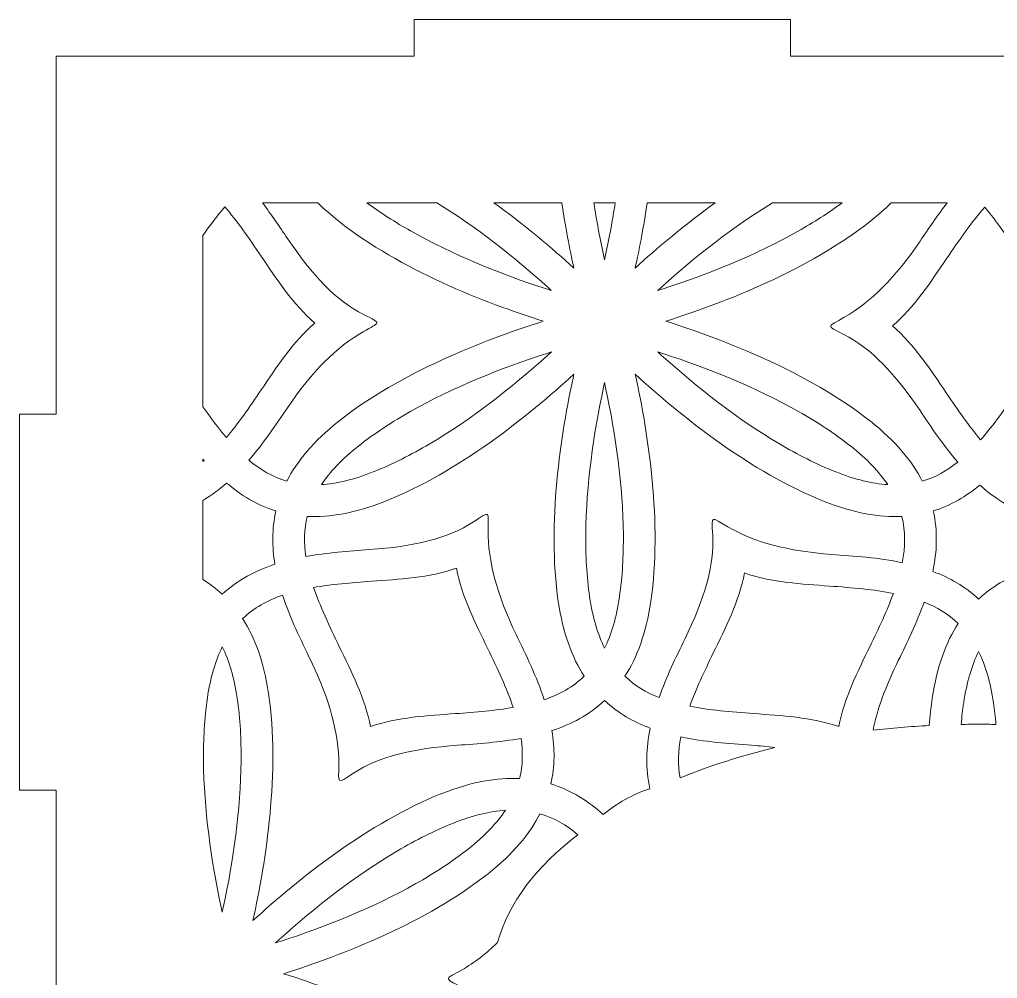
# Model space of a CAD drawing. Header units: millimetres. Extents: x 1438 to 1748, y -165 to 165.
# Drawn here: x 1438.2 to 1518.3, y -86.5 to -8 of the extents above; entities that cross this region are included whole.
import ezdxf

# ---------------------------------------------------------------- set-up
doc = ezdxf.new("R2010")
doc.units = ezdxf.units.MM
doc.header["$MEASUREMENT"] = 0
doc.layers.add('Camada 1', color=7, linetype='Continuous')

msp = doc.modelspace()

# ---------------------------------------------------------------- linework, layer by layer
at = {"layer": 'Camada 1', "color": 250, "lineweight": 20}
for points, knots in [([(1562.9262, -162), (1562.9262, -162), (1592.2262, -162), (1592.2262, -162), (1592.2262, -162), (1592.2262, -162), (1592.2262, -132.7), (1592.2262, -132.7), (1592.2262, -132.7), (1592.2262, -132.7), (1595.2262, -132.7), (1595.2262, -132.7), (1595.2262, -132.7), (1595.2262, -132.7), (1595.2262, -101.9), (1595.2262, -101.9), (1595.2262, -101.9), (1595.2262, -101.9), (1592.2262, -101.9), (1592.2262, -101.9), (1592.2262, -101.9), (1592.2262, -101.9), (1592.2262, -71.1), (1592.2262, -71.1), (1592.2262, -71.1), (1592.2262, -71.1), (1595.2262, -71.1), (1595.2262, -71.1), (1595.2262, -71.1), (1595.2262, -71.1), (1595.2262, -40.3), (1595.2262, -40.3), (1595.2262, -40.3), (1595.2262, -40.3), (1592.2262, -40.3), (1592.2262, -40.3), (1592.2262, -40.3), (1592.2262, -40.3), (1592.2262, -11), (1592.2262, -11), (1592.2262, -11), (1592.2262, -11), (1562.9262, -11), (1562.9262, -11), (1562.9262, -11), (1562.9262, -11), (1562.9262, -8), (1562.9262, -8), (1562.9262, -8), (1562.9262, -8), (1532.1262, -8), (1532.1262, -8), (1532.1262, -8), (1532.1262, -8), (1532.1262, -11), (1532.1262, -11), (1532.1262, -11), (1532.1262, -11), (1501.3262, -11), (1501.3262, -11), (1501.3262, -11), (1501.3262, -11), (1501.3262, -8), (1501.3262, -8), (1501.3262, -8), (1501.3262, -8), (1470.5262, -8), (1470.5262, -8), (1470.5262, -8), (1470.5262, -8), (1470.5262, -11), (1470.5262, -11), (1470.5262, -11), (1470.5262, -11), (1441.2262, -11), (1441.2262, -11), (1441.2262, -11), (1441.2262, -11), (1441.2262, -40.3), (1441.2262, -40.3), (1441.2262, -40.3), (1441.2262, -40.3), (1438.2262, -40.3), (1438.2262, -40.3), (1438.2262, -40.3), (1438.2262, -40.3), (1438.2262, -71.1), (1438.2262, -71.1), (1438.2262, -71.1), (1438.2262, -71.1), (1441.2262, -71.1), (1441.2262, -71.1), (1441.2262, -71.1), (1441.2262, -71.1), (1441.2262, -101.9), (1441.2262, -101.9), (1441.2262, -101.9), (1441.2262, -101.9), (1438.2262, -101.9), (1438.2262, -101.9), (1438.2262, -101.9), (1438.2262, -101.9), (1438.2262, -132.7), (1438.2262, -132.7), (1438.2262, -132.7), (1438.2262, -132.7), (1441.2262, -132.7), (1441.2262, -132.7), (1441.2262, -132.7), (1441.2262, -132.7), (1441.2262, -162), (1441.2262, -162), (1441.2262, -162), (1441.2262, -162), (1470.5262, -162), (1470.5262, -162), (1470.5262, -162), (1470.5262, -162), (1470.5262, -165), (1470.5262, -165), (1470.5262, -165), (1470.5262, -165), (1501.3262, -165), (1501.3262, -165), (1501.3262, -165), (1501.3262, -165), (1501.3262, -162), (1501.3262, -162), (1501.3262, -162), (1501.3262, -162), (1532.1262, -162), (1532.1262, -162), (1532.1262, -162), (1532.1262, -162), (1532.1262, -165), (1532.1262, -165), (1532.1262, -165), (1532.1262, -165), (1562.9262, -165), (1562.9262, -165), (1562.9262, -165), (1562.9262, -165), (1562.9262, -162), (1562.9262, -162)], [0, 0, 0, 0, 0.027027, 0.027027, 0.027027, 0.027027, 0.0540541, 0.0540541, 0.0540541, 0.0540541, 0.0810811, 0.0810811, 0.0810811, 0.0810811, 0.1081081, 0.1081081, 0.1081081, 0.1081081, 0.1351351, 0.1351351, 0.1351351, 0.1351351, 0.1621622, 0.1621622, 0.1621622, 0.1621622, 0.1891892, 0.1891892, 0.1891892, 0.1891892, 0.2162162, 0.2162162, 0.2162162, 0.2162162, 0.2432432, 0.2432432, 0.2432432, 0.2432432, 0.2702703, 0.2702703, 0.2702703, 0.2702703, 0.2972973, 0.2972973, 0.2972973, 0.2972973, 0.3243243, 0.3243243, 0.3243243, 0.3243243, 0.3513514, 0.3513514, 0.3513514, 0.3513514, 0.3783784, 0.3783784, 0.3783784, 0.3783784, 0.4054054, 0.4054054, 0.4054054, 0.4054054, 0.4324324, 0.4324324, 0.4324324, 0.4324324, 0.4594595, 0.4594595, 0.4594595, 0.4594595, 0.4864865, 0.4864865, 0.4864865, 0.4864865, 0.5135135, 0.5135135, 0.5135135, 0.5135135, 0.5405405, 0.5405405, 0.5405405, 0.5405405, 0.5675676, 0.5675676, 0.5675676, 0.5675676, 0.5945946, 0.5945946, 0.5945946, 0.5945946, 0.6216216, 0.6216216, 0.6216216, 0.6216216, 0.6486486, 0.6486486, 0.6486486, 0.6486486, 0.6756757, 0.6756757, 0.6756757, 0.6756757, 0.7027027, 0.7027027, 0.7027027, 0.7027027, 0.7297297, 0.7297297, 0.7297297, 0.7297297, 0.7567568, 0.7567568, 0.7567568, 0.7567568, 0.7837838, 0.7837838, 0.7837838, 0.7837838, 0.8108108, 0.8108108, 0.8108108, 0.8108108, 0.8378378, 0.8378378, 0.8378378, 0.8378378, 0.8648649, 0.8648649, 0.8648649, 0.8648649, 0.8918919, 0.8918919, 0.8918919, 0.8918919, 0.9189189, 0.9189189, 0.9189189, 0.9189189, 0.9459459, 0.9459459, 0.9459459, 0.9459459, 1, 1, 1, 1]), ([(1462.6449, -23), (1463.1506, -23.5035), (1463.717, -24.0058), (1464.3496, -24.506), (1464.3496, -24.506), (1469.4164, -28.5127), (1476.3163, -31.1849), (1481.0953, -32.6966), (1481.0953, -32.6966), (1476.2951, -34.2127), (1469.4082, -36.8828), (1464.3502, -40.8838), (1464.3502, -40.8838), (1462.3014, -42.5041), (1460.9455, -44.146), (1460.1047, -45.7848), (1460.1047, -45.7848), (1458.9591, -45.4516), (1457.9433, -44.8615), (1456.9988, -44.0759), (1456.9988, -44.0759), (1458.1748, -42.7042), (1459.1949, -41.1957), (1460.1523, -39.78), (1460.1523, -39.78), (1462.1665, -36.8033), (1464.1964, -34.7992), (1466.3486, -33.5555), (1466.3486, -33.5555), (1467.7209, -32.7622), (1467.9387, -32.9238), (1466.3828, -32.1465), (1466.3828, -32.1465), (1464.1483, -31.0302), (1462.1761, -28.9054), (1460.1522, -25.9126), (1460.1522, -25.9126), (1459.5083, -24.9605), (1458.836, -23.9663), (1458.107, -23), (1458.107, -23), (1458.107, -23), (1462.6449, -23), (1462.6449, -23)], [0, 0, 0, 0, 0.0833333, 0.0833333, 0.0833333, 0.0833333, 0.1666667, 0.1666667, 0.1666667, 0.1666667, 0.25, 0.25, 0.25, 0.25, 0.3333333, 0.3333333, 0.3333333, 0.3333333, 0.4166667, 0.4166667, 0.4166667, 0.4166667, 0.5, 0.5, 0.5, 0.5, 0.5833333, 0.5833333, 0.5833333, 0.5833333, 0.6666667, 0.6666667, 0.6666667, 0.6666667, 0.75, 0.75, 0.75, 0.75, 0.8333333, 0.8333333, 0.8333333, 0.8333333, 1, 1, 1, 1]), ([(1472.3699, -23), (1475.6048, -24.9741), (1478.6628, -27.3886), (1481.4657, -29.9206), (1481.4657, -29.9206), (1481.4657, -29.9206), (1481.7532, -30.181), (1481.7532, -30.181), (1481.7532, -30.181), (1481.7532, -30.181), (1481.3509, -30.0515), (1481.3509, -30.0515), (1481.3509, -30.0515), (1477.5447, -28.8176), (1473.7093, -27.2717), (1470.2247, -25.2992), (1470.2247, -25.2992), (1468.9951, -24.6033), (1467.7917, -23.8426), (1466.6539, -23), (1466.6539, -23), (1466.6539, -23), (1472.3699, -23), (1472.3699, -23)], [0, 0, 0, 0, 0.1428571, 0.1428571, 0.1428571, 0.1428571, 0.2857143, 0.2857143, 0.2857143, 0.2857143, 0.4285714, 0.4285714, 0.4285714, 0.4285714, 0.5714286, 0.5714286, 0.5714286, 0.5714286, 0.7142857, 0.7142857, 0.7142857, 0.7142857, 1, 1, 1, 1]), ([(1482.6138, -23), (1482.9018, -24.9599), (1483.2544, -26.7812), (1483.6014, -28.353), (1483.6014, -28.353), (1481.8214, -26.7235), (1479.5718, -24.8115), (1477.0518, -23), (1477.0518, -23), (1477.0518, -23), (1482.6138, -23), (1482.6138, -23)], [0, 0, 0, 0, 0.25, 0.25, 0.25, 0.25, 0.5, 0.5, 0.5, 0.5, 1, 1, 1, 1]), ([(1486.9826, -23), (1486.7608, -24.4436), (1486.4922, -25.8763), (1486.1903, -27.2854), (1486.1903, -27.2854), (1486.1903, -27.2854), (1486.1084, -27.6654), (1486.1084, -27.6654), (1486.1084, -27.6654), (1486.1084, -27.6654), (1486.0193, -27.2518), (1486.0193, -27.2518), (1486.0193, -27.2518), (1485.7211, -25.8536), (1485.4555, -24.4322), (1485.2359, -23), (1485.2359, -23), (1485.2359, -23), (1486.9826, -23), (1486.9826, -23)], [0, 0, 0, 0, 0.1666667, 0.1666667, 0.1666667, 0.1666667, 0.3333333, 0.3333333, 0.3333333, 0.3333333, 0.5, 0.5, 0.5, 0.5, 0.6666667, 0.6666667, 0.6666667, 0.6666667, 1, 1, 1, 1]), ([(1495.1667, -23), (1492.642, -24.8145), (1490.391, -26.7276), (1488.6158, -28.3514), (1488.6158, -28.3514), (1488.9642, -26.7763), (1489.3169, -24.956), (1489.6048, -23), (1489.6048, -23), (1489.6048, -23), (1495.1667, -23), (1495.1667, -23)], [0, 0, 0, 0, 0.25, 0.25, 0.25, 0.25, 0.5, 0.5, 0.5, 0.5, 1, 1, 1, 1]), ([(1490.8347, -30.0597), (1490.8347, -30.0597), (1490.4643, -30.1789), (1490.4643, -30.1789), (1490.4643, -30.1789), (1490.4643, -30.1789), (1490.7781, -29.8949), (1490.7781, -29.8949), (1490.7781, -29.8949), (1493.575, -27.3734), (1496.6238, -24.9679), (1499.8493, -23), (1499.8493, -23), (1499.8493, -23), (1505.5649, -23), (1505.5649, -23), (1505.5649, -23), (1504.416, -23.851), (1503.2002, -24.6185), (1501.9575, -25.32), (1501.9575, -25.32), (1498.473, -27.2875), (1494.6396, -28.8302), (1490.8347, -30.0597)], [0, 0, 0, 0, 0.1428571, 0.1428571, 0.1428571, 0.1428571, 0.2857143, 0.2857143, 0.2857143, 0.2857143, 0.4285714, 0.4285714, 0.4285714, 0.4285714, 0.5714286, 0.5714286, 0.5714286, 0.5714286, 0.7142857, 0.7142857, 0.7142857, 0.7142857, 1, 1, 1, 1]), ([(1505.7359, -32.3747), (1504.3634, -33.1679), (1504.1458, -33.0062), (1505.7016, -33.7836), (1505.7016, -33.7836), (1507.9362, -34.9), (1509.9083, -37.0248), (1511.9322, -40.0175), (1511.9322, -40.0175), (1512.8718, -41.407), (1513.8723, -42.8861), (1515.0211, -44.2375), (1515.0211, -44.2375), (1514.1336, -44.9419), (1513.1808, -45.4735), (1512.1159, -45.7834), (1512.1159, -45.7834), (1511.2747, -44.145), (1509.9189, -42.5031), (1507.8703, -40.8835), (1507.8703, -40.8835), (1502.8042, -36.8767), (1495.9039, -34.2045), (1491.1245, -32.6928), (1491.1245, -32.6928), (1495.9251, -31.177), (1502.8111, -28.5069), (1507.8696, -24.5056), (1507.8696, -24.5056), (1508.502, -24.0056), (1509.0682, -23.5034), (1509.5737, -23), (1509.5737, -23), (1509.5737, -23), (1514.1581, -23), (1514.1581, -23), (1514.1581, -23), (1513.359, -24.0402), (1512.6289, -25.1197), (1511.9322, -26.15), (1511.9322, -26.15), (1509.9179, -29.1266), (1507.8879, -31.1311), (1505.7359, -32.3747)], [0, 0, 0, 0, 0.0833333, 0.0833333, 0.0833333, 0.0833333, 0.1666667, 0.1666667, 0.1666667, 0.1666667, 0.25, 0.25, 0.25, 0.25, 0.3333333, 0.3333333, 0.3333333, 0.3333333, 0.4166667, 0.4166667, 0.4166667, 0.4166667, 0.5, 0.5, 0.5, 0.5, 0.5833333, 0.5833333, 0.5833333, 0.5833333, 0.6666667, 0.6666667, 0.6666667, 0.6666667, 0.75, 0.75, 0.75, 0.75, 0.8333333, 0.8333333, 0.8333333, 0.8333333, 1, 1, 1, 1]), ([(1455.026, -23.3195), (1456.0306, -24.4955), (1456.993, -25.8757), (1458.0017, -27.3672), (1458.0017, -27.3672), (1459.2395, -29.1977), (1460.6232, -31.3254), (1462.3973, -32.8474), (1462.3973, -32.8474), (1460.6232, -34.3686), (1459.2396, -36.4951), (1458.0019, -38.3257), (1458.0019, -38.3257), (1457.0358, -39.7537), (1456.1122, -41.0795), (1455.1535, -42.2221), (1455.1535, -42.2221), (1454.5014, -41.4586), (1453.867, -40.6093), (1453.2262, -39.6993), (1453.2262, -39.6993), (1453.2262, -39.6993), (1453.2262, -25.692), (1453.2262, -25.692), (1453.2262, -25.692), (1453.8252, -24.8413), (1454.4185, -24.0436), (1455.026, -23.3195)], [0, 0, 0, 0, 0.125, 0.125, 0.125, 0.125, 0.25, 0.25, 0.25, 0.25, 0.375, 0.375, 0.375, 0.375, 0.5, 0.5, 0.5, 0.5, 0.625, 0.625, 0.625, 0.625, 0.75, 0.75, 0.75, 0.75, 1, 1, 1, 1]), ([(1517.229, -23.3601), (1518.1751, -24.4931), (1519.0878, -25.8038), (1520.0419, -27.2145), (1520.0419, -27.2145), (1521.2802, -29.0449), (1522.6635, -31.1728), (1524.4376, -32.6945), (1524.4376, -32.6945), (1522.6638, -34.2158), (1521.2798, -36.3425), (1520.0419, -38.1729), (1520.0419, -38.1729), (1518.9763, -39.7486), (1517.9623, -41.1997), (1516.8958, -42.4177), (1516.8958, -42.4177), (1515.9496, -41.2846), (1515.0368, -39.9739), (1514.0826, -38.5631), (1514.0826, -38.5631), (1512.8449, -36.7325), (1511.4615, -34.6048), (1509.6872, -33.0831), (1509.6872, -33.0831), (1511.4612, -31.5617), (1512.8449, -29.435), (1514.0828, -27.6046), (1514.0828, -27.6046), (1515.1486, -26.029), (1516.1626, -24.5781), (1517.229, -23.3601)], [0, 0, 0, 0, 0.1111111, 0.1111111, 0.1111111, 0.1111111, 0.2222222, 0.2222222, 0.2222222, 0.2222222, 0.3333333, 0.3333333, 0.3333333, 0.3333333, 0.4444444, 0.4444444, 0.4444444, 0.4444444, 0.5555556, 0.5555556, 0.5555556, 0.5555556, 0.6666667, 0.6666667, 0.6666667, 0.6666667, 0.7777778, 0.7777778, 0.7777778, 0.7777778, 1, 1, 1, 1]), ([(1481.7559, -35.2102), (1481.7559, -35.2102), (1481.4417, -35.4946), (1481.4417, -35.4946), (1481.4417, -35.4946), (1478.4697, -38.1739), (1475.2134, -40.7224), (1471.7628, -42.7539), (1471.7628, -42.7539), (1470.2946, -43.6183), (1468.7641, -44.4026), (1467.1797, -45.032), (1467.1797, -45.032), (1465.5899, -45.6635), (1464.1899, -45.9955), (1462.9344, -46.0757), (1462.9344, -46.0757), (1463.6314, -45.0283), (1464.6193, -43.9818), (1465.961, -42.9202), (1465.961, -42.9202), (1467.3092, -41.8541), (1468.7664, -40.9136), (1470.2622, -40.0694), (1470.2622, -40.0694), (1473.7469, -38.1016), (1477.5803, -36.5591), (1481.3852, -35.3297), (1481.3852, -35.3297), (1481.3852, -35.3297), (1481.7559, -35.2102), (1481.7559, -35.2102)], [0, 0, 0, 0, 0.1111111, 0.1111111, 0.1111111, 0.1111111, 0.2222222, 0.2222222, 0.2222222, 0.2222222, 0.3333333, 0.3333333, 0.3333333, 0.3333333, 0.4444444, 0.4444444, 0.4444444, 0.4444444, 0.5555556, 0.5555556, 0.5555556, 0.5555556, 0.6666667, 0.6666667, 0.6666667, 0.6666667, 0.7777778, 0.7777778, 0.7777778, 0.7777778, 1, 1, 1, 1]), ([(1490.4664, -35.2078), (1490.4664, -35.2078), (1490.8689, -35.3376), (1490.8689, -35.3376), (1490.8689, -35.3376), (1494.6752, -36.5714), (1498.5106, -38.1174), (1501.9952, -40.0902), (1501.9952, -40.0902), (1503.4778, -40.9293), (1504.9223, -41.8627), (1506.2596, -42.92), (1506.2596, -42.92), (1507.6014, -43.9812), (1508.5891, -45.0279), (1509.286, -46.075), (1509.286, -46.075), (1508.0307, -45.9955), (1506.6304, -45.6628), (1505.0402, -45.0313), (1505.0402, -45.0313), (1503.4425, -44.3971), (1501.8996, -43.605), (1500.4205, -42.732), (1500.4205, -42.732), (1496.9743, -40.698), (1493.7214, -38.1492), (1490.7542, -35.4687), (1490.7542, -35.4687), (1490.7542, -35.4687), (1490.4664, -35.2078), (1490.4664, -35.2078)], [0, 0, 0, 0, 0.1111111, 0.1111111, 0.1111111, 0.1111111, 0.2222222, 0.2222222, 0.2222222, 0.2222222, 0.3333333, 0.3333333, 0.3333333, 0.3333333, 0.4444444, 0.4444444, 0.4444444, 0.4444444, 0.5555556, 0.5555556, 0.5555556, 0.5555556, 0.6666667, 0.6666667, 0.6666667, 0.6666667, 0.7777778, 0.7777778, 0.7777778, 0.7777778, 1, 1, 1, 1]), ([(1483.6041, -37.038), (1482.517, -41.9535), (1481.3863, -49.2525), (1482.322, -55.6334), (1482.322, -55.6334), (1482.7006, -58.2182), (1483.4448, -60.2131), (1484.4439, -61.761), (1484.4439, -61.761), (1483.5232, -62.6434), (1482.4227, -63.2508), (1481.1713, -63.6821), (1481.1713, -63.6821), (1480.5578, -61.8074), (1479.683, -60.0084), (1478.8665, -58.3298), (1478.8665, -58.3298), (1477.296, -55.097), (1476.5751, -52.3371), (1476.5739, -49.8514), (1476.5739, -49.8514), (1476.5733, -48.2661), (1476.8221, -48.1585), (1475.3709, -49.1172), (1475.3709, -49.1172), (1473.2867, -50.4939), (1470.4606, -51.1396), (1466.8566, -51.3959), (1466.8566, -51.3959), (1465.1837, -51.515), (1463.4027, -51.6417), (1461.658, -51.9609), (1461.658, -51.9609), (1461.4917, -50.8401), (1461.5077, -49.7493), (1461.7719, -48.6721), (1461.7719, -48.6721), (1463.6116, -48.7629), (1465.7112, -48.4097), (1468.1383, -47.4455), (1468.1383, -47.4455), (1474.142, -45.0608), (1479.9057, -40.4212), (1483.6041, -37.038)], [0, 0, 0, 0, 0.0833333, 0.0833333, 0.0833333, 0.0833333, 0.1666667, 0.1666667, 0.1666667, 0.1666667, 0.25, 0.25, 0.25, 0.25, 0.3333333, 0.3333333, 0.3333333, 0.3333333, 0.4166667, 0.4166667, 0.4166667, 0.4166667, 0.5, 0.5, 0.5, 0.5, 0.5833333, 0.5833333, 0.5833333, 0.5833333, 0.6666667, 0.6666667, 0.6666667, 0.6666667, 0.75, 0.75, 0.75, 0.75, 0.8333333, 0.8333333, 0.8333333, 0.8333333, 1, 1, 1, 1]), ([(1492.6791, -58.719), (1491.9456, -60.2274), (1491.1648, -61.8331), (1490.5689, -63.5036), (1490.5689, -63.5036), (1489.5152, -63.0872), (1488.5785, -62.528), (1487.7777, -61.7608), (1487.7777, -61.7608), (1488.7761, -60.213), (1489.5204, -58.2182), (1489.8986, -55.6341), (1489.8986, -55.6341), (1490.8354, -49.2433), (1489.6996, -41.9313), (1488.6189, -37.0364), (1488.6189, -37.0364), (1492.3316, -40.4352), (1498.0868, -45.0647), (1504.0815, -47.4445), (1504.0815, -47.4445), (1506.509, -48.4086), (1508.6091, -48.7616), (1510.449, -48.6705), (1510.449, -48.6705), (1510.7531, -49.9092), (1510.7288, -51.1662), (1510.4765, -52.4659), (1510.4765, -52.4659), (1508.5462, -52.0598), (1506.5508, -51.9177), (1504.6887, -51.7852), (1504.6887, -51.7852), (1501.1037, -51.5292), (1498.353, -50.7733), (1496.1999, -49.5313), (1496.1999, -49.5313), (1494.8267, -48.7395), (1494.8578, -48.4702), (1494.9627, -50.2063), (1494.9627, -50.2063), (1495.1131, -52.6996), (1494.259, -55.4698), (1492.6791, -58.719)], [0, 0, 0, 0, 0.0833333, 0.0833333, 0.0833333, 0.0833333, 0.1666667, 0.1666667, 0.1666667, 0.1666667, 0.25, 0.25, 0.25, 0.25, 0.3333333, 0.3333333, 0.3333333, 0.3333333, 0.4166667, 0.4166667, 0.4166667, 0.4166667, 0.5, 0.5, 0.5, 0.5, 0.5833333, 0.5833333, 0.5833333, 0.5833333, 0.6666667, 0.6666667, 0.6666667, 0.6666667, 0.75, 0.75, 0.75, 0.75, 0.8333333, 0.8333333, 0.8333333, 0.8333333, 1, 1, 1, 1]), ([(1486.1115, -37.7236), (1486.1115, -37.7236), (1486.2004, -38.1376), (1486.2004, -38.1376), (1486.2004, -38.1376), (1487.0352, -42.0508), (1487.6139, -46.1452), (1487.6478, -50.1491), (1487.6478, -50.1491), (1487.6626, -51.8531), (1487.5766, -53.5708), (1487.3292, -55.2575), (1487.3292, -55.2575), (1487.0811, -56.9501), (1486.669, -58.3292), (1486.1105, -59.4561), (1486.1105, -59.4561), (1485.5516, -58.3289), (1485.1391, -56.95), (1484.891, -55.2572), (1484.891, -55.2572), (1484.6419, -53.5563), (1484.5563, -51.824), (1484.5727, -50.1064), (1484.5727, -50.1064), (1484.6111, -46.1051), (1485.1919, -42.0137), (1486.0296, -38.1037), (1486.0296, -38.1037), (1486.0296, -38.1037), (1486.1115, -37.7236), (1486.1115, -37.7236)], [0, 0, 0, 0, 0.1111111, 0.1111111, 0.1111111, 0.1111111, 0.2222222, 0.2222222, 0.2222222, 0.2222222, 0.3333333, 0.3333333, 0.3333333, 0.3333333, 0.4444444, 0.4444444, 0.4444444, 0.4444444, 0.5555556, 0.5555556, 0.5555556, 0.5555556, 0.6666667, 0.6666667, 0.6666667, 0.6666667, 0.7777778, 0.7777778, 0.7777778, 0.7777778, 1, 1, 1, 1]), ([(1453.2262, -43.978), (1453.2262, -43.978), (1453.3316, -44.0995), (1453.3316, -44.0995), (1453.3316, -44.0995), (1453.3316, -44.0995), (1453.2262, -44.1891), (1453.2262, -44.1891), (1453.2262, -44.1891), (1453.2262, -44.1891), (1453.2262, -43.978), (1453.2262, -43.978)], [0, 0, 0, 0, 0.25, 0.25, 0.25, 0.25, 0.5, 0.5, 0.5, 0.5, 1, 1, 1, 1]), ([(1455.1767, -45.9405), (1456.3501, -46.9414), (1457.6746, -47.7522), (1459.2094, -48.2267), (1459.2094, -48.2267), (1458.8741, -49.7008), (1458.89, -51.1625), (1459.1265, -52.5937), (1459.1265, -52.5937), (1457.5571, -53.1124), (1456.0819, -53.88), (1454.8202, -55.0492), (1454.8202, -55.0492), (1454.3199, -54.5857), (1453.7861, -54.1853), (1453.2262, -53.8386), (1453.2262, -53.8386), (1453.2262, -53.8386), (1453.2262, -47.3708), (1453.2262, -47.3708), (1453.2262, -47.3708), (1453.9227, -46.9581), (1454.57, -46.4744), (1455.1767, -45.9405)], [0, 0, 0, 0, 0.1428571, 0.1428571, 0.1428571, 0.1428571, 0.2857143, 0.2857143, 0.2857143, 0.2857143, 0.4285714, 0.4285714, 0.4285714, 0.4285714, 0.5714286, 0.5714286, 0.5714286, 0.5714286, 0.7142857, 0.7142857, 0.7142857, 0.7142857, 1, 1, 1, 1]), ([(1516.835, -46.1134), (1518.069, -47.2133), (1519.4714, -48.1069), (1521.115, -48.615), (1521.115, -48.615), (1520.7798, -50.0892), (1520.7958, -51.5509), (1521.0322, -52.982), (1521.0322, -52.982), (1519.4624, -53.5007), (1517.9869, -54.2684), (1516.7249, -55.438), (1516.7249, -55.438), (1515.616, -54.4107), (1514.3424, -53.6935), (1512.9848, -53.1828), (1512.9848, -53.1828), (1513.3204, -51.5641), (1513.3933, -49.9026), (1513.0115, -48.225), (1513.0115, -48.225), (1514.4559, -47.7783), (1515.7138, -47.0338), (1516.835, -46.1134)], [0, 0, 0, 0, 0.1428571, 0.1428571, 0.1428571, 0.1428571, 0.2857143, 0.2857143, 0.2857143, 0.2857143, 0.4285714, 0.4285714, 0.4285714, 0.4285714, 0.5714286, 0.5714286, 0.5714286, 0.5714286, 0.7142857, 0.7142857, 0.7142857, 0.7142857, 1, 1, 1, 1]), ([(1476.5315, -59.4651), (1477.3633, -61.1758), (1478.113, -62.7795), (1478.6345, -64.3121), (1478.6345, -64.3121), (1477.1802, -64.565), (1475.5886, -64.7001), (1473.8898, -64.8211), (1473.8898, -64.8211), (1471.6856, -64.9777), (1469.1513, -65.1119), (1466.9463, -65.8876), (1466.9463, -65.8876), (1466.5157, -63.5906), (1465.3658, -61.3289), (1464.3996, -59.3417), (1464.3996, -59.3417), (1463.568, -57.6309), (1462.8184, -56.0272), (1462.2968, -54.4947), (1462.2968, -54.4947), (1463.751, -54.2419), (1465.3426, -54.1069), (1467.0413, -53.9859), (1467.0413, -53.9859), (1469.2456, -53.8287), (1471.7801, -53.6947), (1473.9849, -52.9191), (1473.9849, -52.9191), (1474.4155, -55.2159), (1475.5653, -57.4779), (1476.5315, -59.4651)], [0, 0, 0, 0, 0.1111111, 0.1111111, 0.1111111, 0.1111111, 0.2222222, 0.2222222, 0.2222222, 0.2222222, 0.3333333, 0.3333333, 0.3333333, 0.3333333, 0.4444444, 0.4444444, 0.4444444, 0.4444444, 0.5555556, 0.5555556, 0.5555556, 0.5555556, 0.6666667, 0.6666667, 0.6666667, 0.6666667, 0.7777778, 0.7777778, 0.7777778, 0.7777778, 1, 1, 1, 1]), ([(1504.5043, -54.3748), (1506.4018, -54.5101), (1508.1656, -54.6629), (1509.7537, -54.9776), (1509.7537, -54.9776), (1509.2456, -56.3634), (1508.5667, -57.8091), (1507.822, -59.3406), (1507.822, -59.3406), (1506.8558, -61.3279), (1505.7049, -63.59), (1505.2739, -65.8874), (1505.2739, -65.8874), (1503.0694, -65.1116), (1500.5359, -64.9766), (1498.3317, -64.82), (1498.3317, -64.82), (1496.4342, -64.6847), (1494.6704, -64.5319), (1493.0824, -64.2172), (1493.0824, -64.2172), (1493.5906, -62.8314), (1494.2694, -61.3857), (1495.0141, -59.8542), (1495.0141, -59.8542), (1495.9803, -57.8669), (1497.1312, -55.6048), (1497.5622, -53.3074), (1497.5622, -53.3074), (1499.7667, -54.0832), (1502.3002, -54.2182), (1504.5043, -54.3748)], [0, 0, 0, 0, 0.1111111, 0.1111111, 0.1111111, 0.1111111, 0.2222222, 0.2222222, 0.2222222, 0.2222222, 0.3333333, 0.3333333, 0.3333333, 0.3333333, 0.4444444, 0.4444444, 0.4444444, 0.4444444, 0.5555556, 0.5555556, 0.5555556, 0.5555556, 0.6666667, 0.6666667, 0.6666667, 0.6666667, 0.7777778, 0.7777778, 0.7777778, 0.7777778, 1, 1, 1, 1]), ([(1479.2732, -66.8456), (1479.4395, -67.9664), (1479.4235, -69.0573), (1479.1594, -70.1345), (1479.1594, -70.1345), (1477.3199, -70.0438), (1475.2201, -70.397), (1472.7932, -71.3613), (1472.7932, -71.3613), (1466.7901, -73.7453), (1461.0258, -78.385), (1457.3269, -81.7683), (1457.3269, -81.7683), (1458.4145, -76.8529), (1459.5451, -69.5544), (1458.6091, -63.173), (1458.6091, -63.173), (1458.2304, -60.5883), (1457.4862, -58.5936), (1456.4873, -57.0455), (1456.4873, -57.0455), (1457.408, -56.1632), (1458.5085, -55.5559), (1459.76, -55.1246), (1459.76, -55.1246), (1460.3736, -56.9991), (1461.2482, -58.7982), (1462.0645, -60.4769), (1462.0645, -60.4769), (1463.6352, -63.7096), (1464.3561, -66.4699), (1464.3571, -68.9554), (1464.3571, -68.9554), (1464.3578, -70.5406), (1464.109, -70.6482), (1465.5601, -69.6895), (1465.5601, -69.6895), (1467.6443, -68.3125), (1470.4704, -67.667), (1474.0741, -67.4106), (1474.0741, -67.4106), (1475.7473, -67.2916), (1477.5284, -67.1647), (1479.2732, -66.8456)], [0, 0, 0, 0, 0.0833333, 0.0833333, 0.0833333, 0.0833333, 0.1666667, 0.1666667, 0.1666667, 0.1666667, 0.25, 0.25, 0.25, 0.25, 0.3333333, 0.3333333, 0.3333333, 0.3333333, 0.4166667, 0.4166667, 0.4166667, 0.4166667, 0.5, 0.5, 0.5, 0.5, 0.5833333, 0.5833333, 0.5833333, 0.5833333, 0.6666667, 0.6666667, 0.6666667, 0.6666667, 0.75, 0.75, 0.75, 0.75, 0.8333333, 0.8333333, 0.8333333, 0.8333333, 1, 1, 1, 1]), ([(1512.9375, -63.5607), (1512.8299, -64.2947), (1512.7499, -65.041), (1512.6938, -65.7943), (1512.6938, -65.7943), (1511.1299, -65.8771), (1509.5931, -66.0078), (1508.0878, -66.1824), (1508.0878, -66.1824), (1508.431, -64.4412), (1509.1451, -62.5568), (1510.157, -60.4757), (1510.157, -60.4757), (1510.8905, -58.9673), (1511.6711, -57.3617), (1512.2671, -55.6913), (1512.2671, -55.6913), (1513.3209, -56.1077), (1514.2576, -56.6669), (1515.0584, -57.4341), (1515.0584, -57.4341), (1514.06, -58.9818), (1513.3157, -60.9766), (1512.9375, -63.5607)], [0, 0, 0, 0, 0.1428571, 0.1428571, 0.1428571, 0.1428571, 0.2857143, 0.2857143, 0.2857143, 0.2857143, 0.4285714, 0.4285714, 0.4285714, 0.4285714, 0.5714286, 0.5714286, 0.5714286, 0.5714286, 0.7142857, 0.7142857, 0.7142857, 0.7142857, 1, 1, 1, 1]), ([(1454.8207, -59.3509), (1455.3794, -60.4782), (1455.7917, -61.8569), (1456.0401, -63.5496), (1456.0401, -63.5496), (1456.2894, -65.2503), (1456.375, -66.9824), (1456.3584, -68.7002), (1456.3584, -68.7002), (1456.32, -72.7016), (1455.7394, -76.7928), (1454.9017, -80.7027), (1454.9017, -80.7027), (1454.9017, -80.7027), (1454.8197, -81.0831), (1454.8197, -81.0831), (1454.8197, -81.0831), (1454.8197, -81.0831), (1454.7307, -80.6693), (1454.7307, -80.6693), (1454.7307, -80.6693), (1453.8962, -76.7558), (1453.3174, -72.6614), (1453.2834, -68.6573), (1453.2834, -68.6573), (1453.2688, -66.9536), (1453.3545, -65.2358), (1453.6016, -63.549), (1453.6016, -63.549), (1453.8497, -61.8565), (1454.2621, -60.478), (1454.8207, -59.3509)], [0, 0, 0, 0, 0.1111111, 0.1111111, 0.1111111, 0.1111111, 0.2222222, 0.2222222, 0.2222222, 0.2222222, 0.3333333, 0.3333333, 0.3333333, 0.3333333, 0.4444444, 0.4444444, 0.4444444, 0.4444444, 0.5555556, 0.5555556, 0.5555556, 0.5555556, 0.6666667, 0.6666667, 0.6666667, 0.6666667, 0.7777778, 0.7777778, 0.7777778, 0.7777778, 1, 1, 1, 1]), ([(1516.7256, -59.7387), (1517.2845, -60.8659), (1517.697, -62.2447), (1517.9451, -63.9376), (1517.9451, -63.9376), (1518.0308, -64.523), (1518.0972, -65.112), (1518.1467, -65.703), (1518.1467, -65.703), (1517.675, -65.6944), (1517.2019, -65.6884), (1516.7262, -65.6884), (1516.7262, -65.6884), (1516.2502, -65.6884), (1515.777, -65.6945), (1515.3051, -65.7031), (1515.3051, -65.7031), (1515.3546, -65.112), (1515.421, -64.5228), (1515.5069, -63.9373), (1515.5069, -63.9373), (1515.755, -62.2447), (1516.1671, -60.8656), (1516.7256, -59.7387)], [0, 0, 0, 0, 0.1428571, 0.1428571, 0.1428571, 0.1428571, 0.2857143, 0.2857143, 0.2857143, 0.2857143, 0.4285714, 0.4285714, 0.4285714, 0.4285714, 0.5714286, 0.5714286, 0.5714286, 0.5714286, 0.7142857, 0.7142857, 0.7142857, 0.7142857, 1, 1, 1, 1]), ([(1489.8513, -66.012), (1489.5157, -67.6307), (1489.4428, -69.2922), (1489.8246, -70.9698), (1489.8246, -70.9698), (1488.3803, -71.4164), (1487.1224, -72.1609), (1486.0013, -73.0812), (1486.0013, -73.0812), (1484.7674, -71.9815), (1483.3652, -71.0878), (1481.7217, -70.5797), (1481.7217, -70.5797), (1482.057, -69.1055), (1482.0412, -67.6438), (1481.8047, -66.2126), (1481.8047, -66.2126), (1483.3742, -65.6938), (1484.8494, -64.9262), (1486.1112, -63.7568), (1486.1112, -63.7568), (1487.2202, -64.7841), (1488.4938, -65.5012), (1489.8513, -66.012)], [0, 0, 0, 0, 0.1428571, 0.1428571, 0.1428571, 0.1428571, 0.2857143, 0.2857143, 0.2857143, 0.2857143, 0.4285714, 0.4285714, 0.4285714, 0.4285714, 0.5714286, 0.5714286, 0.5714286, 0.5714286, 0.7142857, 0.7142857, 0.7142857, 0.7142857, 1, 1, 1, 1]), ([(1492.3596, -66.7289), (1494.2898, -67.135), (1496.2853, -67.2771), (1498.1474, -67.4096), (1498.1474, -67.4096), (1498.8103, -67.4569), (1499.4445, -67.5214), (1500.0518, -67.6028), (1500.0518, -67.6028), (1497.2778, -68.2744), (1494.6761, -69.1081), (1492.2924, -70.0812), (1492.2924, -70.0812), (1492.0922, -68.9858), (1492.1373, -67.8739), (1492.3596, -66.7289)], [0, 0, 0, 0, 0.2, 0.2, 0.2, 0.2, 0.4, 0.4, 0.4, 0.4, 0.6, 0.6, 0.6, 0.6, 1, 1, 1, 1]), ([(1477.997, -72.731), (1477.3005, -73.7784), (1476.3122, -74.8248), (1474.9702, -75.8862), (1474.9702, -75.8862), (1473.6221, -76.9527), (1472.1647, -77.8928), (1470.6691, -78.7373), (1470.6691, -78.7373), (1467.1845, -80.7048), (1463.3507, -82.2475), (1459.5458, -83.4769), (1459.5458, -83.4769), (1459.5458, -83.4769), (1459.1759, -83.5957), (1459.1759, -83.5957), (1459.1759, -83.5957), (1459.1759, -83.5957), (1459.4896, -83.312), (1459.4896, -83.312), (1459.4896, -83.312), (1462.4612, -80.6326), (1465.7178, -78.084), (1469.1686, -76.0527), (1469.1686, -76.0527), (1470.6366, -75.1882), (1472.1672, -74.404), (1473.7515, -73.7745), (1473.7515, -73.7745), (1475.3414, -73.143), (1476.7417, -72.811), (1477.997, -72.731)], [0, 0, 0, 0, 0.1111111, 0.1111111, 0.1111111, 0.1111111, 0.2222222, 0.2222222, 0.2222222, 0.2222222, 0.3333333, 0.3333333, 0.3333333, 0.3333333, 0.4444444, 0.4444444, 0.4444444, 0.4444444, 0.5555556, 0.5555556, 0.5555556, 0.5555556, 0.6666667, 0.6666667, 0.6666667, 0.6666667, 0.7777778, 0.7777778, 0.7777778, 0.7777778, 1, 1, 1, 1]), ([(1477.3353, -89.3437), (1478.1503, -92.4629), (1480.284, -95.3622), (1483.4354, -97.8819), (1483.4354, -97.8819), (1482.6327, -98.474), (1481.7742, -98.925), (1480.8271, -99.2007), (1480.8271, -99.2007), (1479.9859, -97.5621), (1478.6305, -95.9202), (1476.5817, -94.3006), (1476.5817, -94.3006), (1471.5155, -90.2939), (1464.6152, -87.6215), (1459.8358, -86.11), (1459.8358, -86.11), (1464.6356, -84.5941), (1471.5224, -81.9247), (1476.5808, -77.923), (1476.5808, -77.923), (1478.6294, -76.3028), (1479.9852, -74.6606), (1480.8263, -73.0216), (1480.8263, -73.0216), (1481.972, -73.3547), (1482.9878, -73.9446), (1483.9323, -74.73), (1483.9323, -74.73), (1480.5417, -77.3134), (1478.2367, -80.3172), (1477.3605, -83.5618), (1477.3605, -83.5618), (1476.4084, -84.4811), (1475.441, -85.2178), (1474.4473, -85.792), (1474.4473, -85.792), (1473.0747, -86.5852), (1472.8571, -86.4235), (1474.413, -87.201), (1474.413, -87.201), (1475.4317, -87.7101), (1476.3959, -88.4288), (1477.3353, -89.3437)], [0, 0, 0, 0, 0.0833333, 0.0833333, 0.0833333, 0.0833333, 0.1666667, 0.1666667, 0.1666667, 0.1666667, 0.25, 0.25, 0.25, 0.25, 0.3333333, 0.3333333, 0.3333333, 0.3333333, 0.4166667, 0.4166667, 0.4166667, 0.4166667, 0.5, 0.5, 0.5, 0.5, 0.5833333, 0.5833333, 0.5833333, 0.5833333, 0.6666667, 0.6666667, 0.6666667, 0.6666667, 0.75, 0.75, 0.75, 0.75, 0.8333333, 0.8333333, 0.8333333, 0.8333333, 1, 1, 1, 1])]:
    msp.add_open_spline(points, degree=3, knots=knots, dxfattribs=at)

doc.saveas('drawing.dxf')
